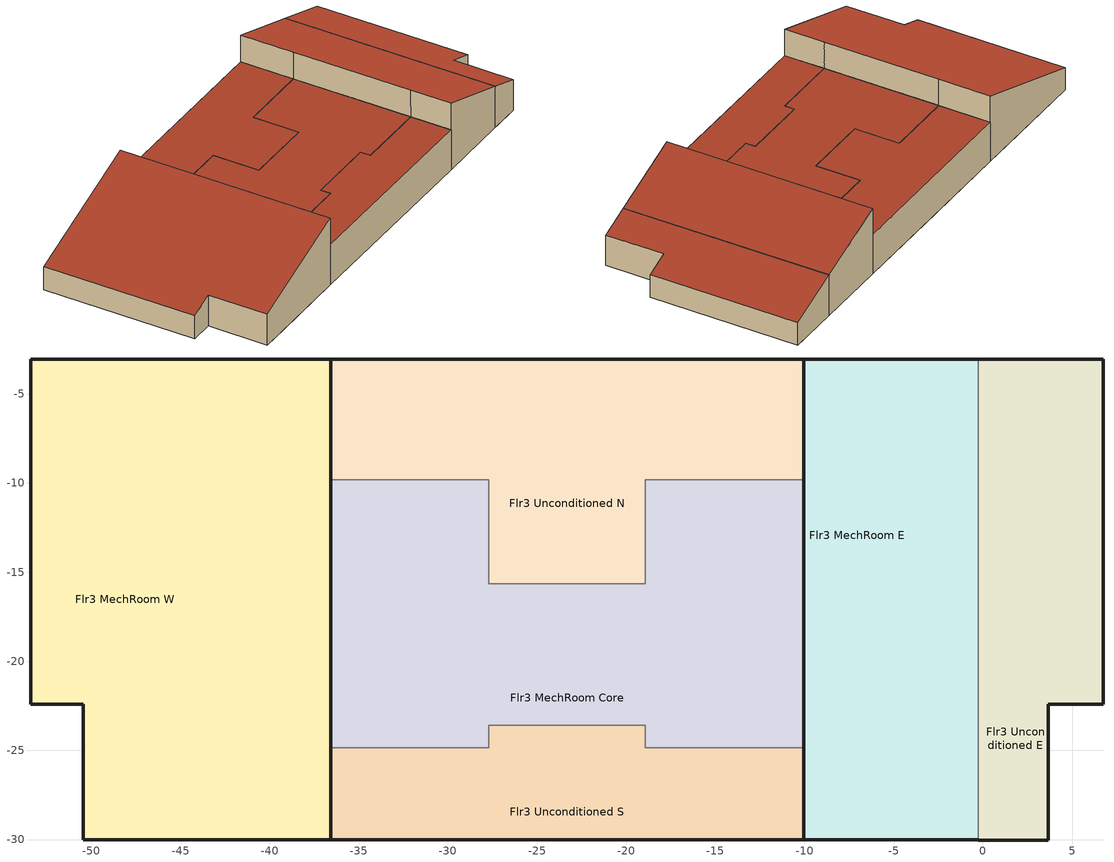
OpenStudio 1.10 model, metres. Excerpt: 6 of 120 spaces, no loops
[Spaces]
Flr3 MechRoom W
 floor to Flr2 Lounge Core 250CD (Dal Ward Existing Roof): -36.58,-19.25 -36.58,-26.85 -46.79,-26.85 -46.79,-19.25 z10.31
 floor to Flr2 ElecRoom 251A-257B (Dal Ward Existing Roof): -36.58,-18.11 -36.58,-19.25 -37.22,-19.25 -37.22,-18.11 z10.31
 floor to Flr2 Lounge 230 (Dal Ward Existing Roof): -36.58,-3.81 -36.58,-6.61 -40.42,-6.61 -40.42,-5.94 -41.86,-5.94 -41.86,-3.81 z10.31
 floor to Flr2 Lobby 254 (Dal Ward Existing Roof): -37.22,-15.74 -37.22,-19.25 -42.81,-19.25 -42.81,-15.74 z10.31
 floor to Flr2 Elevator EL220 (Dal Ward Existing Roof): -42.81,-12.84 -42.81,-15.74 -46.79,-15.74 -46.79,-12.84 z10.31
 floor to Flr2 Lounge Perimeter 250CD (Dal Ward Existing Roof): -36.58,-26.85 -36.58,-30.02 -46.79,-30.02 -46.79,-26.85 z10.31
 floor to Flr2 Unconditioned Shaft W (Dal Ward Existing Roof): -38.86,-10.9 -38.86,-12.84 -43.38,-12.84 -43.38,-10.9 z10.31
 floor to Flr1 Lobby 155 ST155 255 ST255 (Dal Ward Existing Roof): -36.58,-15.74 -36.58,-18.11 -37.22,-18.11 -37.22,-15.74 z10.31
 floor to Flr2 Stair ST225 CR225 (Dal Ward Existing Roof): -37.22,-6.61 -37.22,-15.74 -42.81,-15.74 -42.81,-12.84 -38.86,-12.84 -38.86,-6.61 z10.31
 floor to Flr2 Restroom RR243 247 (Dal Ward Existing Roof): -36.58,-6.61 -36.58,-15.74 -37.22,-15.74 -37.22,-6.61 z10.31
 floor to Flr2 Office 230A-E (Dal Ward Existing Roof): -40.5,-3.05 -36.58,-3.05 -36.58,-3.81 -40.5,-3.81 z10.31
 floor to Flr2 Kitchen (Dal Ward Existing Roof): -53.4,-3.05 -40.5,-3.05 -40.5,-3.81 -41.86,-3.81 -41.86,-5.94 -40.42,-5.94 -40.42,-6.61 -38.86,-6.61 -38.86,-10.9 -43.38,-10.9 -43.38,-12.84 -46.79,-12.84 -46.79,-15.74 -42.81,-15.74 -42.81,-19.25 -46.79,-19.25 -46.79,-30.02 -50.44,-30.02 -50.44,-22.4 -53.4,-22.4 z10.31
 wall outside: -36.58,-30.02 -36.58,-24.86 -36.58,-9.81 -36.58,-3.05 z15.65:19.2; -50.44,-22.4 -50.44,-30.02 z10.31:14.39; -53.4,-3.05 -53.4,-22.4 z10.31:13.36; -36.58,-30.02,19.2 -50.44,-30.02,14.39 -50.44,-30.02,10.31 -36.58,-30.02,10.31; -50.44,-22.4,14.39 -53.4,-22.4,13.36 -53.4,-22.4,10.31 -50.44,-22.4,10.31; -36.58,-3.05,19.2 -36.58,-3.05,10.31 -53.4,-3.05,10.31 -53.4,-3.05,13.36
 wall to Flr3 MechRoom Core: -36.58,-24.86 -36.58,-9.81 z10.31:15.65
 wall to Flr3 Unconditioned S: -36.58,-30.02 -36.58,-24.86 z10.31:15.65
 wall to Flr3 Unconditioned N: -36.58,-9.81 -36.58,-3.05 z10.31:15.65
 roof outside: -36.58,-3.05,19.2 -53.4,-3.05,13.36 -53.4,-22.4,13.36 -50.44,-22.4,14.39 -50.44,-30.02,14.39 -36.58,-30.02,19.2
Flr3 MechRoom E
 floor to Flr2 Lounge Perimeter 250CD (Dal Ward Existing Roof): -9.77,-26.85 -9.77,-30.02 -10.06,-30.02 -10.06,-26.85 z10.31
 floor to Flr2 Lobby CR295 (Dal Ward Existing Roof): -0.28,-3.81 -0.28,-7.47 -1.68,-7.47 -1.68,-3.81 z10.31
 floor to Flr2 Office 280 (Dal Ward Existing Roof): -4.09,-19.25 -4.09,-24.9 -9.77,-24.9 -9.77,-19.25 z10.31
 floor to Flr2 Office 250 268-278 293 295 (Dal Ward Existing Roof): -1.68,-6.61 -1.68,-7.47 -0.28,-7.47 -0.28,-12.86 -4.09,-12.86 -4.09,-19.25 -10.06,-19.25 -10.06,-6.61 z10.31
 floor to Flr2 Corridor CR280 290 (Dal Ward Existing Roof): -0.28,-12.86 -0.28,-26.85 -9.77,-26.85 -9.77,-24.9 -4.09,-24.9 -4.09,-12.86 z10.31
 floor to Flr2 Lounge Core 250CD (Dal Ward Existing Roof): -9.77,-19.25 -9.77,-26.85 -10.06,-26.85 -10.06,-19.25 z10.31
 floor to Flr2 Office 282 284 (Dal Ward Existing Roof): -0.28,-26.85 -0.28,-30.02 -9.77,-30.02 -9.77,-26.85 z10.31
 floor to Flr2 Corridor CR260 (Dal Ward Existing Roof): -1.68,-3.81 -1.68,-6.61 -10.06,-6.61 -10.06,-3.81 z10.31
 floor to Flr2 Office 263-275 (Dal Ward Existing Roof): -0.28,-3.05 -0.28,-3.81 -10.06,-3.81 -10.06,-3.05 z10.31
 floor to Flr2 Unconditioned Shaft E (Dal Ward Existing Roof): -9.61,-9.51 -9.61,-15.74 -10.06,-15.74 -10.06,-9.51 z10.31
 wall outside: -10.06,-3.05 -10.06,-9.81 -10.06,-24.86 -10.06,-30.02 z15.65:19.2; -10.06,-3.05,19.2 -0.28,-3.05,15.8 -0.28,-3.05,10.31 -10.06,-3.05,10.31; -10.06,-30.02,19.2 -10.06,-30.02,10.31 -0.28,-30.02,10.31 -0.28,-30.02,15.8
 wall to Flr3 Unconditioned S: -10.06,-24.86 -10.06,-30.02 z10.31:15.65
 wall to Flr3 MechRoom Core: -10.06,-9.81 -10.06,-24.86 z10.31:15.65
 wall to Flr3 Unconditioned N: -10.06,-3.05 -10.06,-9.81 z10.31:15.65
 wall to Flr3 Unconditioned E: -0.28,-30.02 -0.28,-3.05 z10.31:15.8
 roof outside: -10.06,-3.05,19.2 -10.06,-30.02,19.2 -0.28,-30.02,15.8 -0.28,-3.05,15.8
Flr3 Unconditioned E
 floor to Flr2 Office 290 292 (Dal Ward Existing Roof): 6.75,-11.01 6.75,-22.4 3.66,-22.4 3.66,-18.64 5.33,-18.64 5.33,-11.01 z10.31
 floor to Flr2 Corridor CR280 290 (Dal Ward Existing Roof): 5.33,-10.18 5.33,-18.64 0,-18.64 0,-26.85 -0.28,-26.85 -0.28,-12.86 0,-12.86 0,-16 3.81,-16 3.81,-10.18 z10.31
 floor to Flr2 Office 250 268-278 293 295 (Dal Ward Existing Roof): 3.81,-7.47 3.81,-16 0,-16 0,-12.86 -0.28,-12.86 -0.28,-7.47 z10.31
 floor to Flr2 Office 286 288 (Dal Ward Existing Roof): 3.66,-18.64 3.66,-30.02 0,-30.02 0,-18.64 z10.31
 floor to Flr2 Lobby CR295 (Dal Ward Existing Roof): 0,-3.81 0,-6.32 3.81,-6.32 3.81,-7.47 -0.28,-7.47 -0.28,-3.81 z10.31
 floor to Flr2 Unconditioned Shaft NE (Dal Ward Existing Roof): 6.75,-10.18 6.75,-11.01 5.33,-11.01 5.33,-10.18 z10.31
 floor to Flr2 Office 282 284 (Dal Ward Existing Roof): 0,-26.85 0,-30.02 -0.28,-30.02 -0.28,-26.85 z10.31
 floor to Flr2 Office 294 (Dal Ward Existing Roof): 6.75,-3.05 6.75,-10.18 3.81,-10.18 3.81,-6.32 5.35,-6.32 5.35,-3.05 z10.31
 floor to Flr2 Office 263-275 (Dal Ward Existing Roof): -0.28,-3.05 0,-3.05 0,-3.81 -0.28,-3.81 z10.31
 floor to Flr2 Stair ST295 (Dal Ward Existing Roof): 5.35,-3.05 5.35,-6.32 0,-6.32 0,-3.05 z10.31
 wall outside: 3.66,-30.02 3.66,-22.4 z10.31:14.44; 6.75,-22.4 6.75,-3.05 z10.31:13.36; -0.28,-30.02,15.8 -0.28,-30.02,10.31 3.66,-30.02,10.31 3.66,-30.02,14.44; 3.66,-22.4,14.44 3.66,-22.4,10.31 6.75,-22.4,10.31 6.75,-22.4,13.36; -0.28,-3.05,15.8 6.75,-3.05,13.36 6.75,-3.05,10.31 -0.28,-3.05,10.31
 roof outside: -0.28,-30.02,15.8 3.66,-30.02,14.44 3.66,-22.4,14.44 6.75,-22.4,13.36 6.75,-3.05,13.36 -0.28,-3.05,15.8
Flr3 Unconditioned S
 floor to Flr2 Lounge Core 250CD (Dal Ward Existing Roof): -18.93,-23.58 -18.93,-24.86 -10.06,-24.86 -10.06,-26.85 -36.58,-26.85 -36.58,-24.86 -27.71,-24.86 -27.71,-23.58 z10.31
 floor to Flr2 Lounge Perimeter 250CD (Dal Ward Existing Roof): -10.06,-26.85 -10.06,-30.02 -36.58,-30.02 -36.58,-26.85 z10.31
 wall outside: -36.58,-30.02 -10.06,-30.02 z10.31:15.65
 wall to Flr3 MechRoom Core: -10.06,-24.86 -18.93,-24.86 -18.93,-23.58 -27.71,-23.58 -27.71,-24.86 -36.58,-24.86 z10.31:15.65
 roof outside: -10.06,-30.02 -10.06,-24.86 -18.93,-24.86 -18.93,-23.58 -27.71,-23.58 -27.71,-24.86 -36.58,-24.86 -36.58,-30.02 z15.65
Flr3 MechRoom Core
 floor to Flr2 ElecRoom 251A-257B (Dal Ward Existing Roof): -22.1,-18.11 -22.1,-19.25 -36.58,-19.25 -36.58,-18.11 z10.31
 floor to Flr2 Restroom RR243 247 (Dal Ward Existing Roof): -33.93,-9.81 -33.93,-12.6 -30.95,-12.6 -30.95,-15.74 -36.58,-15.74 -36.58,-9.81 z10.31
 floor to Flr2 Lounge Core 250CD (Dal Ward Existing Roof): -10.06,-19.25 -10.06,-24.86 -18.93,-24.86 -18.93,-23.58 -27.71,-23.58 -27.71,-24.86 -36.58,-24.86 -36.58,-19.25 z10.31
 floor to Flr2 Elevator EL245 (Dal Ward Existing Roof): -30.95,-9.81 -30.95,-12.6 -33.93,-12.6 -33.93,-9.81 z10.31
 floor to Flr2 Unconditioned Shaft E (Dal Ward Existing Roof): -10.06,-9.81 -10.06,-15.74 -11.26,-15.74 -11.26,-9.81 z10.31
 floor to Flr1 Lobby 155 ST155 255 ST255 (Dal Ward Existing Roof): -15.8,-9.81 -15.8,-15.74 -12.65,-15.74 -12.65,-19.25 -22.1,-19.25 -22.1,-18.11 -36.58,-18.11 -36.58,-15.74 -30.95,-15.74 -30.95,-9.81 -27.71,-9.81 -27.71,-15.66 -18.93,-15.66 -18.93,-9.81 z10.31
 floor to Flr2 Office 250 268-278 293 295 (Dal Ward Existing Roof): -10.06,-15.74 -10.06,-19.25 -12.65,-19.25 -12.65,-15.74 z10.31
 floor to Flr2 Computer 266 (Dal Ward Existing Roof): -11.26,-9.81 -11.26,-15.74 -15.8,-15.74 -15.8,-9.81 z10.31
 wall to Flr3 Unconditioned N: -10.06,-9.81 -18.93,-9.81 -18.93,-15.66 -27.71,-15.66 -27.71,-9.81 -36.58,-9.81 z10.31:15.65
 roof outside: -27.71,-24.86 -27.71,-23.58 -18.93,-23.58 -18.93,-24.86 -10.06,-24.86 -10.06,-9.81 -18.93,-9.81 -18.93,-15.66 -27.71,-15.66 -27.71,-9.81 -36.58,-9.81 -36.58,-24.86 z15.65
Flr3 Unconditioned N
 floor to Flr2 Corridor CR260 (Dal Ward Existing Roof): -10.06,-3.81 -10.06,-6.61 -24.46,-6.61 -24.46,-3.81 z10.31
 floor to Flr2 Conference 261 (Dal Ward Existing Roof): -27.83,-3.05 -24.46,-3.05 -24.46,-6.61 -27.83,-6.61 z10.31
 floor to Flr2 Restroom RR243 247 (Dal Ward Existing Roof): -30.95,-6.61 -30.95,-9.55 -33.93,-9.55 -33.93,-9.81 -36.58,-9.81 -36.58,-6.61 z10.31
 floor to Flr2 Office 250 268-278 293 295 (Dal Ward Existing Roof): -10.06,-6.61 -10.06,-9.51 -13.56,-9.51 -13.56,-6.61 z10.31
 floor to Flr2 Unconditioned Shaft E (Dal Ward Existing Roof): -10.06,-9.51 -10.06,-9.81 -11.26,-9.81 -11.26,-9.51 z10.31
 floor to Flr2 Elevator EL245 (Dal Ward Existing Roof): -30.95,-9.55 -30.95,-9.81 -33.93,-9.81 -33.93,-9.55 z10.31
 floor to Flr2 Office 263-275 (Dal Ward Existing Roof): -24.46,-3.05 -10.06,-3.05 -10.06,-3.81 -24.46,-3.81 z10.31
 floor to Flr1 Lobby 155 ST155 255 ST255 (Dal Ward Existing Roof): -15.8,-6.61 -15.8,-9.81 -18.93,-9.81 -18.93,-15.66 -27.71,-15.66 -27.71,-9.81 -30.95,-9.81 -30.95,-6.61 z10.31
 floor to Flr2 Lounge 230 (Dal Ward Existing Roof): -27.83,-3.81 -27.83,-6.61 -36.58,-6.61 -36.58,-3.81 z10.31
 floor to Flr2 Computer 266 (Dal Ward Existing Roof): -13.56,-6.61 -13.56,-9.51 -11.26,-9.51 -11.26,-9.81 -15.8,-9.81 -15.8,-6.61 z10.31
 floor to Flr2 Office 230A-E (Dal Ward Existing Roof): -27.83,-3.05 -27.83,-3.81 -36.58,-3.81 -36.58,-3.05 z10.31
 wall outside: -10.06,-3.05 -36.58,-3.05 z10.31:15.65
 roof outside: -18.93,-15.66 -18.93,-9.81 -10.06,-9.81 -10.06,-3.05 -36.58,-3.05 -36.58,-9.81 -27.71,-9.81 -27.71,-15.66 z15.65
[Building]
Dal_Ward: North Axis {deg}=0; Default Construction Set=CU Dal Ward Existing Constructions
[ClimateZones]
Climate Zone Institution Name 1=ASHRAE; Climate Zone Document Name 1=ANSI/ASHRAE Standard 169; Climate Zone Document Year 1=2006; Climate Zone Institution Name 2=CEC; Climate Zone Document Name 2=California Climate Zone Descriptions; Climate Zone Document Year 2=1995
[Site]
Broomfield Jeffco  Boulder   S: Latitude {deg}=40.13; Longitude {deg}=-105.24; Time Zone {hr}=-7; Elevation {m}=1689
[SizingPeriod:DesignDay] Daily Dry-Bulb Temperature Range {deltaC}=15.2; Barometric Pressure {Pa}=83011; Wind Speed {m/s}=4.2; Wind Direction {deg}=80; Sky Clearness=0; Rain Indicator=0; Snow Indicator=0; Day of Month=21; Month=7; Day Type=SummerDesignDay; Daylight Saving Time Indicator=0; Dry-Bulb Temperature Range Modifier Type=DefaultMultipliers; Solar Model Indicator=ASHRAETau; ASHRAE Taub=0.424; ASHRAE Taud=2.012
Name | Maximum Dry-Bulb Temperature {C} | Humidity Indicating Conditions at Maximum Dry-Bulb {BasedOnField A3} | Humidity Indicating Type
Denver Intl Ap Ann Clg .4% Condns DB=>MWB | 34.6 | 15.7 | Wetbulb
Denver Intl Ap Ann Clg .4% Condns WB=>MDB | 27.3 | 18.3 | Wetbulb
Denver Intl Ap Ann Clg .4% Condns Enth=>MDB | 27 | 58300 | Enthalpy
Denver Intl Ap Ann Clg .4% Condns DP=>MDB | 19.9 | 16 | Dewpoint
[Construction]
ExtSlabCarpet 4in ClimateZone 1-8: MAT-CC05 4 HW CONCRETE, CP02 CARPET PAD
Interior Floor: F16 Acoustic tile, F05 Ceiling air space resistance, M11 100mm lightweight concrete
Interior Wall: G01a 19mm gypsum board, F04 Wall air space resistance, G01a 19mm gypsum board
Interior Ceiling: M11 100mm lightweight concrete, F05 Ceiling air space resistance, F16 Acoustic tile
Interior Window: Clear 3mm
Interior Door; Interior Partition: G05 25mm wood
Dal Ward Existing Roof: Clay Roof Tile - Lightweight Concrete - 1 in. - 80 lb/ft3, Metal Decking, Steel Roof Joists with R-30 Batt Insulation, Gypsum Board - 5/8 in.
Dal Ward Existing Exterior Wall: Sandstone - 4 in. - 120 lb/ft3, Gypsum Board - 5/8 in., Extruded Polystyrene Insulation Board - 1 in., Steel-Framed - 8 in. Studs - 16 in. OC - R-19 Cavity Insulation, Gypsum Board - 5/8 in.
Dal Ward Existing Glazing - U-0.55/SHGC-0.35/VLT-0.44: Dal Ward Existing Glazing - U-0.55/SHGC-0.35/VLT-0.44
Dal Ward Existing Glazing - U-0.55/SHGC-0.55/VLT-0.70: Dal Ward Existing Glazing - U-0.55/SHGC-0.55/VLT-0.70
Dal Ward Existing Glazing - U-0.80/SHGC-0.55/VLT-0.70: Dal Ward Existing Glazing - U-0.80/SHGC-0.55/VLT-0.70
[Material]
Name | Roughness | Thickness {m} | Conductivity {W/m-K} | Density {kg/m3} | Specific Heat {J/kg-K} | Thermal Absorptance | Solar Absorptance | Visible Absorptance
MAT-CC05 4 HW CONCRETE | Rough | 0.1016 | 1.311 | 2240 | 836.8 | 0.9 | 0.85 | 0.85
Metal Decking | MediumSmooth | 0.0015 | 45.006 | 7680 | 418.4 | 0.9 | 0.6 | 0.6
F16 Acoustic tile | MediumSmooth | 0.0191 | 0.06 | 368 | 590 | 0.9 | 0.3 | 0.3
M11 100mm lightweight concrete | MediumRough | 0.1016 | 0.53 | 1280 | 840 | 0.9 | 0.5 | 0.5
G01a 19mm gypsum board | MediumSmooth | 0.019 | 0.16 | 800 | 1090 | 0.9 | 0.4 | 0.4
G05 25mm wood | MediumSmooth | 0.0254 | 0.15 | 608 | 1630 | 0.9 | 0.5 | 0.5
Clay Roof Tile - Lightweight Concrete - 1 in. - 80 lb/ft3 | MediumRough | 0.0254 | 0.53 | 1281.48 | 840
Gypsum Board - 5/8 in. | MediumSmooth | 0.015875 | 0.16 | 800 | 1090
Sandstone - 4 in. - 120 lb/ft3 | MediumRough | 0.1016 | 1.9 | 1922.22 | 790
Steel-Framed - 8 in. Studs - 16 in. OC - R-19 Cavity Insulation | Smooth | 0.2032 | 0.192299 | 69.5201 | 628.02
[Material:NoMass]
CP02 CARPET PAD: Roughness=Smooth; Thermal Resistance {m2-K/W}=0.1; Thermal Absorptance=0.9; Solar Absorptance=0.8; Visible Absorptance=0.8
[Material:AirGap]
Name | Thermal Resistance {m2-K/W}
F05 Ceiling air space resistance | 0.18
F04 Wall air space resistance | 0.15
Extruded Polystyrene Insulation Board - 1 in. | 0.880551
Steel Roof Joists with R-30 Batt Insulation | 2.64165
[WindowMaterial:Glazing]
Clear 3mm: Optical Data Type=SpectralAverage; Thickness {m}=0.003; Solar Transmittance at Normal Incidence=0.837; Front Side Solar Reflectance at Normal Incidence=0.075; Back Side Solar Reflectance at Normal Incidence=0; Visible Transmittance at Normal Incidence=0.898; Front Side Visible Reflectance at Normal Incidence=0.081; Back Side Visible Reflectance at Normal Incidence=0; Infrared Transmittance at Normal Incidence=0; Front Side Infrared Hemispherical Emissivity=0.84; Back Side Infrared Hemispherical Emissivity=0.84; Conductivity {W/m-K}=0.9; Dirt Correction Factor for Solar and Visible Transmittance=1; Solar Diffusing=No
[DefaultConstructionSet]
CU Dal Ward Existing Constructions: Default Exterior Surface Constructions=Default Surface Constructions 13; Default Interior Surface Constructions=Default Surface Constructions 14; Default Ground Contact Surface Constructions=Default Surface Constructions 15; Default Exterior SubSurface Constructions=Default Sub Surface Constructions 9; Default Interior SubSurface Constructions=Default Sub Surface Constructions 10; Interior Partition Construction=Interior Partition
[DefaultSurfaceConstructions]
Name | Floor Construction | Wall Construction | Roof Ceiling Construction
Default Surface Constructions 13 | ExtSlabCarpet 4in ClimateZone 1-8 | Dal Ward Existing Exterior Wall | Dal Ward Existing Roof
Default Surface Constructions 14 | Interior Floor | Interior Wall | Interior Ceiling
Default Surface Constructions 15 | ExtSlabCarpet 4in ClimateZone 1-8 | ExtSlabCarpet 4in ClimateZone 1-8 | ExtSlabCarpet 4in ClimateZone 1-8
[DefaultSubSurfaceConstructions]
Name | Fixed Window Construction | Operable Window Construction | Glass Door Construction | Tubular Daylight Dome Construction | Tubular Daylight Diffuser Construction | Door Construction
Default Sub Surface Constructions 9 | Dal Ward Existing Glazing - U-0.55/SHGC-0.55/VLT-0.70 | Dal Ward Existing Glazing - U-0.55/SHGC-0.35/VLT-0.44 | Dal Ward Existing Glazing - U-0.80/SHGC-0.55/VLT-0.70 | Interior Window | Interior Window
Default Sub Surface Constructions 10 | Interior Window | Interior Window |  |  |  | Interior Door
[WindowMaterial:SimpleGlazingSystem]
Name | U-Factor {W/m2-K} | Solar Heat Gain Coefficient | Visible Transmittance
Dal Ward Existing Glazing - U-0.80/SHGC-0.55/VLT-0.70 | 4.54261 | 0.55 | 0.7
Dal Ward Existing Glazing - U-0.55/SHGC-0.35/VLT-0.44 | 3.12304 | 0.35 | 0.44
Dal Ward Existing Glazing - U-0.55/SHGC-0.55/VLT-0.70 | 3.12304 | 0.55 | 0.7
[BuildingStory]
Flr3: Nominal Z Coordinate {m}=0; Nominal Floor to Floor Height {m}=8.89
[Space] Building Story=Flr3
Name | Space Type | Thermal Zone
Flr3 MechRoom W | 90.1-2007 - Dal_Ward - AlwaysOn - MechRoom - NoVentilation - ExistingLPD | Flr3 MechRoom W
Flr3 MechRoom E | 90.1-2007 - Dal_Ward - AlwaysOn - MechRoom - NoVentilation - ExistingLPD | Flr3 MechRoom E
Flr3 Unconditioned E |  | Flr3 Unconditioned E
Flr3 Unconditioned S |  | Flr3 Unconditioned S
Flr3 MechRoom Core | 90.1-2007 - Dal_Ward - AlwaysOn - MechRoom - NoVentilation - ExistingLPD | Flr3 MechRoom Core
Flr3 Unconditioned N |  | Flr3 Unconditioned N
[ThermalZone] Use Ideal Air Loads=No
Name | Thermostat
Flr3 MechRoom Core | Flr3 MechRoom Core Thermostat
Flr3 Unconditioned S; Flr3 Unconditioned E; Flr3 Unconditioned N
Flr3 MechRoom W | Flr3 MechRoom W Thermostat
Flr3 MechRoom E | Flr3 MechRoom E Thermostat
[Sizing:Zone] Zone Cooling Design Supply Air Temperature {C}=14; Zone Heating Design Supply Air Temperature {C}=40; Zone Cooling Design Supply Air Humidity Ratio {kg-H2O/kg-air}=0.0085; Zone Heating Design Supply Air Humidity Ratio {kg-H2O/kg-air}=0.008; Cooling Design Air Flow Method=DesignDay; Heating Design Air Flow Method=DesignDay
Flr3 Unconditioned S; Flr3 Unconditioned E; Flr3 Unconditioned N
[ElectricEquipment:Definition]
90.1-2007 - Noresco - MechRoom Electric Equipment Definition: Design Level Calculation Method=Watts/Area; Watts per Space Floor Area {W/m2}=0
[DefaultScheduleSet]
90.1-2007 - Dal_Ward - AlwaysOn - MechRoom Schedule Set: Number of People Schedule=Dal_Ward MechRoom Occupancy Schedule; People Activity Level Schedule=Dal_Ward Activity Schedule; Lighting Schedule=Dal_Ward MechRoom Lighting Schedule; Electric Equipment Schedule=Dal_Ward MechRoom Equipment Schedule; Gas Equipment Schedule=Dal_Ward MechRoom Equipment Schedule; Infiltration Schedule=Dal_Ward AlwaysOn Infiltration Schedule
[SpaceType]
90.1-2007 - Dal_Ward - AlwaysOn - MechRoom - NoVentilation - ExistingLPD: Default Schedule Set=90.1-2007 - Dal_Ward - AlwaysOn - MechRoom Schedule Set; Design Specification Outdoor Air Object=90.1-2007 - Office - Elec/MechRoom Ventilation - NoVentilation; Standards Building Type=Office; Standards Space Type=Elec/MechRoom
[Lights]
90.1-2007 - Office - Elec/MechRoom Lights 7: Lights Definition=90.1-2007 - Office - Elec/MechRoom Lights Definition - MechRoom - Existing; Space or SpaceType=90.1-2007 - Dal_Ward - AlwaysOn - MechRoom - NoVentilation - ExistingLPD
[ElectricEquipment]
90.1-2007 - Office - Elec/MechRoom Electric Equipment 7: Electric Equipment Definition=90.1-2007 - Noresco - MechRoom Electric Equipment Definition; Space or SpaceType=90.1-2007 - Dal_Ward - AlwaysOn - MechRoom - NoVentilation - ExistingLPD
[SpaceInfiltration:DesignFlowRate]
90.1-2007 - Office - MechRoom Infiltration 3: Space or SpaceType=90.1-2007 - Dal_Ward - AlwaysOn - MechRoom - NoVentilation - ExistingLPD; Design Flow Rate Calculation Method=Flow/ExteriorArea; Flow per Exterior Surface Area {m3/s-m2}=0.000226568
[DesignSpecification:OutdoorAir]
90.1-2007 - Office - Elec/MechRoom Ventilation - NoVentilation: Outdoor Air Method=Sum; Outdoor Air Flow per Floor Area {m3/s-m2}=0
[Exterior:Lights:Definition]
Dal_Ward Exterior Lights Definition: Design Level {W}=1568
[Exterior:Lights]
Dal_Ward Exterior Lights: Exterior Lights Definition=Dal_Ward Exterior Lights Definition; Schedule=Always On Discrete; Control Option=AstronomicalClock
[Lights:Definition]
90.1-2007 - Office - Elec/MechRoom Lights Definition - MechRoom - Existing: Design Level Calculation Method=Watts/Area; Watts per Space Floor Area {W/m2}=5.38196
[ThermostatSetpoint:DualSetpoint] Heating Setpoint Temperature Schedule=Dal_Ward Low Heating Setpoint Schedule; Cooling Setpoint Temperature Schedule=Dal_Ward No Cooling Setpoint Schedule
Flr3 MechRoom Core Thermostat; Flr3 MechRoom E Thermostat; Flr3 MechRoom W Thermostat
[Schedule:Ruleset]
Name | Default Day Schedule | Summer Design Day Schedule | Winter Design Day Schedule
Dal_Ward MechRoom Occupancy Schedule | Dal_Ward MechRoom Occupancy Schedule AllDays | Dal_Ward MechRoom Occupancy Schedule Summer Design Day | Dal_Ward MechRoom Occupancy Schedule Winter Design Day
Dal_Ward MechRoom Lighting Schedule | Dal_Ward MechRoom Lighting Schedule AllDays | Dal_Ward MechRoom Lighting Schedule Summer Design Day | Dal_Ward MechRoom Lighting Schedule Winter Design Day
Dal_Ward MechRoom Equipment Schedule | Dal_Ward MechRoom Equipment Schedule AllDays | Dal_Ward MechRoom Equipment Schedule Summer Design Day | Dal_Ward MechRoom Equipment Schedule Winter Design Day
Dal_Ward AlwaysOn Infiltration Schedule | Dal_Ward AlwaysOn Infiltration Schedule AllDays | Dal_Ward AlwaysOn Infiltration Schedule Summer Design Day | Dal_Ward AlwaysOn Infiltration Schedule Winter Design Day
Dal_Ward Low Heating Setpoint Schedule | Dal_Ward Low Heating Setpoint Schedule All Days
Dal_Ward No Cooling Setpoint Schedule | Dal_Ward No Cooling Setpoint Schedule All Days
Dal_Ward Activity Schedule | Dal_Ward Activity Schedule AllDays
[Schedule:Day]
Dal_Ward MechRoom Occupancy Schedule AllDays: 8, 0, 0, 9, 0, 0.3, 12, 0, 0.95, 13, 0, 0.5, 17, 0, 0.95, 18, 0, 0.3, 24, 0, 0
Dal_Ward MechRoom Occupancy Schedule Winter Design Day; Dal_Ward MechRoom Lighting Schedule Winter Design Day; Dal_Ward MechRoom Equipment Schedule Winter Design Day: 24, 0, 0
Dal_Ward MechRoom Occupancy Schedule Summer Design Day: 8, 0, 0, 18, 0, 1, 24, 0, 0
Dal_Ward MechRoom Lighting Schedule AllDays: 7, 0, 0.02, 9, 0, 0.35, 17, 0, 0.9, 18, 0, 0.35, 19, 0, 0.1, 24, 0, 0.02
Dal_Ward MechRoom Lighting Schedule Summer Design Day; Dal_Ward MechRoom Equipment Schedule Summer Design Day: 24, 0, 1
Dal_Ward MechRoom Equipment Schedule AllDays: 24, 0, 0.5
Dal_Ward AlwaysOn Infiltration Schedule AllDays; Dal_Ward AlwaysOn Infiltration Schedule Winter Design Day; Dal_Ward AlwaysOn Infiltration Schedule Summer Design Day: 24, 0, 0.25
Dal_Ward Low Heating Setpoint Schedule All Days: 24, 0, 15.56
Dal_Ward No Cooling Setpoint Schedule All Days: 24, 0, 100
Dal_Ward Activity Schedule AllDays: 24, 0, 120
[Schedule:Constant]
Always On Discrete: Value=1
